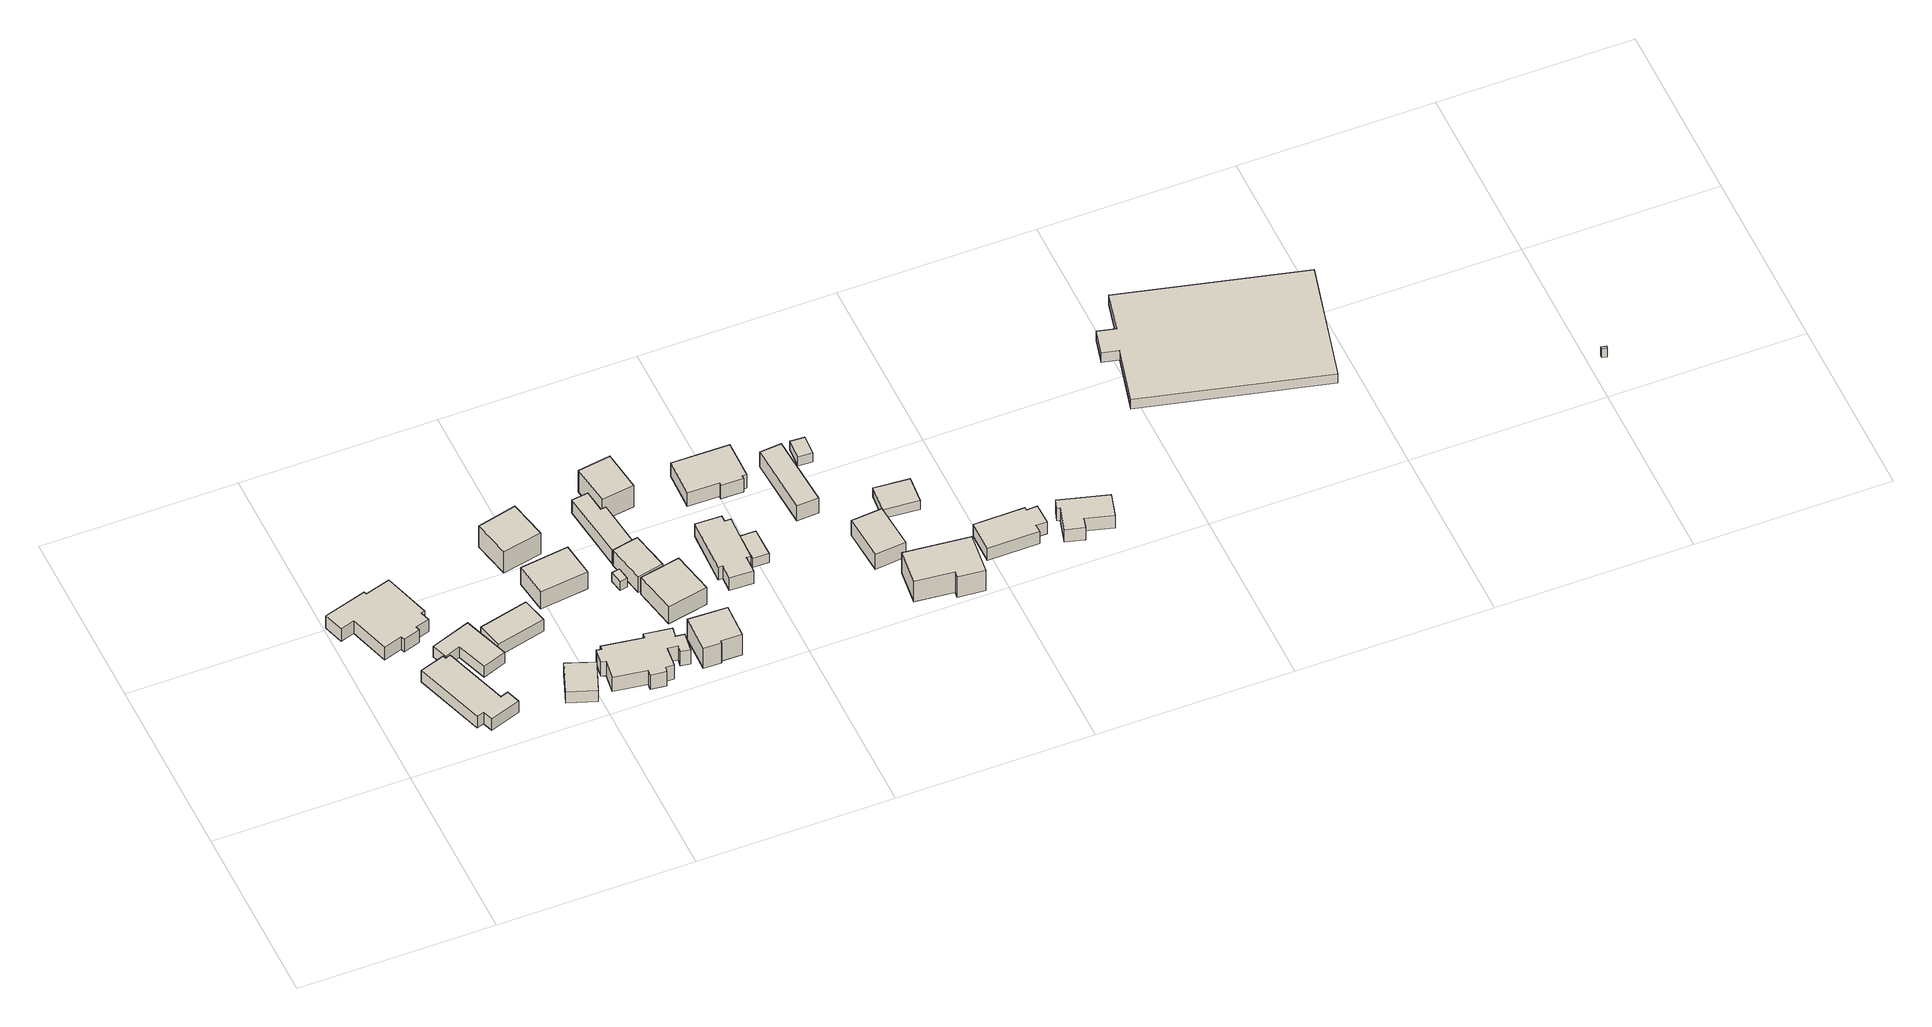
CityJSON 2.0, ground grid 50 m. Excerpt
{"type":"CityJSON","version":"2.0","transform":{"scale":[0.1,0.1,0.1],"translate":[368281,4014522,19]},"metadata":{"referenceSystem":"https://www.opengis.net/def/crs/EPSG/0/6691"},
"CityObjects":{
"building1":{"type":"Building","attributes":{"枝番":1,"利根川水系渡良瀬川洪水浸水想定区域（計画規模）.規模":"L1","利根川水系渡良瀬川洪水浸水想定区域（計画規模）.浸水ランク":"2","利根川水系渡良瀬川洪水浸水想定区域（計画規模）.浸水深":0.89,"利根川水系渡良瀬川洪水浸水想定区域（計画規模）.継続時間":3.2,"利根川水系渡良瀬川洪水浸水想定区域（想定最大規模）.規模":"L2","利根川水系渡良瀬川洪水浸水想定区域（想定最大規模）.浸水ランク":"2","利根川水系渡良瀬川洪水浸水想定区域（想定最大規模）.浸水深":2.65,"利根川水系渡良瀬川洪水浸水想定区域（想定最大規模）.継続時間":12,"利根川水系矢場川洪水浸水想定区域（想定最大規模）.規模":"L2","利根川水系矢場川洪水浸水想定区域（想定最大規模）.浸水ランク":"1","利根川水系矢場川洪水浸水想定区域（想定最大規模）.浸水深":0.38,"利根川水系多々良川洪水浸水想定区域（想定最大規模）.規模":"L2","利根川水系多々良川洪水浸水想定区域（想定最大規模）.浸水ランク":"1","利根川水系多々良川洪水浸水想定区域（想定最大規模）.浸水深":0.27,"利根川水系利根川洪水浸水想定区域（想定最大規模）.規模":"L2","利根川水系利根川洪水浸水想定区域（想定最大規模）.浸水ランク":"1","利根川水系利根川洪水浸水想定区域（想定最大規模）.浸水深":0.44,"usage":"411","measuredHeight":7.5,"BuildingDetails.prefecture":"10","BuildingDetails.city":"10207","BuildingDetails.surveyYear":2016},"geometry":[{"type":"Solid","lod":"1","boundaries":[[[[0,1,2,3,4,5,6,7,8,9,10,11,12,13]],[[12,14,15,13]],[[11,16,14,12]],[[10,17,16,11]],[[9,18,17,10]],[[8,19,18,9]],[[7,20,19,8]],[[6,21,20,7]],[[5,22,21,6]],[[4,23,22,5]],[[3,24,23,4]],[[2,25,24,3]],[[1,26,25,2]],[[0,27,26,1]],[[13,15,27,0]],[[14,16,17,18,19,20,21,22,23,24,25,26,27,15]]]]}]},
"building2":{"type":"Building","attributes":{"枝番":1,"利根川水系渡良瀬川洪水浸水想定区域（計画規模）.規模":"L1","利根川水系渡良瀬川洪水浸水想定区域（計画規模）.浸水ランク":"2","利根川水系渡良瀬川洪水浸水想定区域（計画規模）.浸水深":0.99,"利根川水系渡良瀬川洪水浸水想定区域（計画規模）.継続時間":4.5,"利根川水系渡良瀬川洪水浸水想定区域（想定最大規模）.規模":"L2","利根川水系渡良瀬川洪水浸水想定区域（想定最大規模）.浸水ランク":"2","利根川水系渡良瀬川洪水浸水想定区域（想定最大規模）.浸水深":2.75,"利根川水系渡良瀬川洪水浸水想定区域（想定最大規模）.継続時間":14.5,"利根川水系矢場川洪水浸水想定区域（想定最大規模）.規模":"L2","利根川水系矢場川洪水浸水想定区域（想定最大規模）.浸水ランク":"1","利根川水系矢場川洪水浸水想定区域（想定最大規模）.浸水深":0.06,"利根川水系多々良川洪水浸水想定区域（想定最大規模）.規模":"L2","利根川水系多々良川洪水浸水想定区域（想定最大規模）.浸水ランク":"1","利根川水系多々良川洪水浸水想定区域（想定最大規模）.浸水深":0.15,"利根川水系利根川洪水浸水想定区域（想定最大規模）.規模":"L2","利根川水系利根川洪水浸水想定区域（想定最大規模）.浸水ランク":"2","利根川水系利根川洪水浸水想定区域（想定最大規模）.浸水深":0.539,"usage":"411","measuredHeight":4.8,"BuildingDetails.prefecture":"10","BuildingDetails.city":"10207","BuildingDetails.surveyYear":2016},"geometry":[{"type":"Solid","lod":"1","boundaries":[[[[28,29,30,31,32,33,34,35,36,37]],[[36,38,39,37]],[[35,40,38,36]],[[34,41,40,35]],[[33,42,41,34]],[[32,43,42,33]],[[31,44,43,32]],[[30,45,44,31]],[[29,46,45,30]],[[28,47,46,29]],[[37,39,47,28]],[[38,40,41,42,43,44,45,46,47,39]]]]}]},
"building3":{"type":"Building","attributes":{"枝番":1,"利根川水系渡良瀬川洪水浸水想定区域（計画規模）.規模":"L1","利根川水系渡良瀬川洪水浸水想定区域（計画規模）.浸水ランク":"2","利根川水系渡良瀬川洪水浸水想定区域（計画規模）.浸水深":0.69,"利根川水系渡良瀬川洪水浸水想定区域（計画規模）.継続時間":3.2,"利根川水系渡良瀬川洪水浸水想定区域（想定最大規模）.規模":"L2","利根川水系渡良瀬川洪水浸水想定区域（想定最大規模）.浸水ランク":"2","利根川水系渡良瀬川洪水浸水想定区域（想定最大規模）.浸水深":2.44,"利根川水系渡良瀬川洪水浸水想定区域（想定最大規模）.継続時間":12,"利根川水系矢場川洪水浸水想定区域（想定最大規模）.規模":"L2","利根川水系多々良川洪水浸水想定区域（想定最大規模）.規模":"L2","利根川水系多々良川洪水浸水想定区域（想定最大規模）.浸水ランク":"1","利根川水系多々良川洪水浸水想定区域（想定最大規模）.浸水深":0.04,"利根川水系利根川洪水浸水想定区域（想定最大規模）.規模":"L2","利根川水系利根川洪水浸水想定区域（想定最大規模）.浸水ランク":"1","利根川水系利根川洪水浸水想定区域（想定最大規模）.浸水深":0.238,"usage":"411","measuredHeight":7.9,"BuildingDetails.prefecture":"10","BuildingDetails.city":"10207","BuildingDetails.surveyYear":2016},"geometry":[{"type":"Solid","lod":"1","boundaries":[[[[48,49,50,51,52,53]],[[52,54,55,53]],[[51,56,54,52]],[[50,57,56,51]],[[49,58,57,50]],[[48,59,58,49]],[[53,55,59,48]],[[54,56,57,58,59,55]]]]}]},
"building4":{"type":"Building","attributes":{"枝番":1,"利根川水系渡良瀬川洪水浸水想定区域（計画規模）.規模":"L1","利根川水系渡良瀬川洪水浸水想定区域（計画規模）.浸水ランク":"2","利根川水系渡良瀬川洪水浸水想定区域（計画規模）.浸水深":0.69,"利根川水系渡良瀬川洪水浸水想定区域（計画規模）.継続時間":3.2,"利根川水系渡良瀬川洪水浸水想定区域（想定最大規模）.規模":"L2","利根川水系渡良瀬川洪水浸水想定区域（想定最大規模）.浸水ランク":"2","利根川水系渡良瀬川洪水浸水想定区域（想定最大規模）.浸水深":2.44,"利根川水系渡良瀬川洪水浸水想定区域（想定最大規模）.継続時間":12,"利根川水系利根川洪水浸水想定区域（想定最大規模）.規模":"L2","利根川水系利根川洪水浸水想定区域（想定最大規模）.浸水ランク":"1","利根川水系利根川洪水浸水想定区域（想定最大規模）.浸水深":0.238,"usage":"411","measuredHeight":5.2,"BuildingDetails.prefecture":"10","BuildingDetails.city":"10207","BuildingDetails.surveyYear":2016},"geometry":[{"type":"Solid","lod":"1","boundaries":[[[[60,61,62,63]],[[62,64,65,63]],[[61,66,64,62]],[[60,67,66,61]],[[63,65,67,60]],[[64,66,67,65]]]]}]},
"building5":{"type":"Building","attributes":{"枝番":1,"利根川水系渡良瀬川洪水浸水想定区域（計画規模）.規模":"L1","利根川水系渡良瀬川洪水浸水想定区域（計画規模）.浸水ランク":"2","利根川水系渡良瀬川洪水浸水想定区域（計画規模）.浸水深":0.79,"利根川水系渡良瀬川洪水浸水想定区域（計画規模）.継続時間":4,"利根川水系渡良瀬川洪水浸水想定区域（想定最大規模）.規模":"L2","利根川水系渡良瀬川洪水浸水想定区域（想定最大規模）.浸水ランク":"2","利根川水系渡良瀬川洪水浸水想定区域（想定最大規模）.浸水深":2.52,"利根川水系渡良瀬川洪水浸水想定区域（想定最大規模）.継続時間":13.4,"利根川水系多々良川洪水浸水想定区域（想定最大規模）.規模":"L2","利根川水系多々良川洪水浸水想定区域（想定最大規模）.浸水ランク":"1","利根川水系多々良川洪水浸水想定区域（想定最大規模）.浸水深":0.13,"利根川水系利根川洪水浸水想定区域（想定最大規模）.規模":"L2","利根川水系利根川洪水浸水想定区域（想定最大規模）.浸水ランク":"1","利根川水系利根川洪水浸水想定区域（想定最大規模）.浸水深":0.339,"usage":"411","measuredHeight":4.2,"BuildingDetails.prefecture":"10","BuildingDetails.city":"10207","BuildingDetails.surveyYear":2016},"geometry":[{"type":"Solid","lod":"1","boundaries":[[[[68,69,70,71]],[[70,72,73,71]],[[69,74,72,70]],[[68,75,74,69]],[[71,73,75,68]],[[72,74,75,73]]]]}]},
"building6":{"type":"Building","attributes":{"枝番":1,"利根川水系渡良瀬川洪水浸水想定区域（計画規模）.規模":"L1","利根川水系渡良瀬川洪水浸水想定区域（計画規模）.浸水ランク":"2","利根川水系渡良瀬川洪水浸水想定区域（計画規模）.浸水深":0.99,"利根川水系渡良瀬川洪水浸水想定区域（計画規模）.継続時間":4.8,"利根川水系渡良瀬川洪水浸水想定区域（想定最大規模）.規模":"L2","利根川水系渡良瀬川洪水浸水想定区域（想定最大規模）.浸水ランク":"2","利根川水系渡良瀬川洪水浸水想定区域（想定最大規模）.浸水深":2.74,"利根川水系渡良瀬川洪水浸水想定区域（想定最大規模）.継続時間":15,"利根川水系矢場川洪水浸水想定区域（想定最大規模）.規模":"L2","利根川水系矢場川洪水浸水想定区域（想定最大規模）.浸水ランク":"1","利根川水系矢場川洪水浸水想定区域（想定最大規模）.浸水深":0.08,"利根川水系多々良川洪水浸水想定区域（想定最大規模）.規模":"L2","利根川水系多々良川洪水浸水想定区域（想定最大規模）.浸水ランク":"2","利根川水系多々良川洪水浸水想定区域（想定最大規模）.浸水深":0.51,"利根川水系利根川洪水浸水想定区域（想定最大規模）.規模":"L2","利根川水系利根川洪水浸水想定区域（想定最大規模）.浸水ランク":"2","利根川水系利根川洪水浸水想定区域（想定最大規模）.浸水深":0.539,"usage":"411","measuredHeight":8.5,"BuildingDetails.prefecture":"10","BuildingDetails.city":"10207","BuildingDetails.surveyYear":2016},"geometry":[{"type":"Solid","lod":"1","boundaries":[[[[76,77,78,79]],[[78,80,81,79]],[[77,82,80,78]],[[76,83,82,77]],[[79,81,83,76]],[[80,82,83,81]]]]}]},
"building7":{"type":"Building","attributes":{"枝番":1,"利根川水系渡良瀬川洪水浸水想定区域（計画規模）.規模":"L1","利根川水系渡良瀬川洪水浸水想定区域（計画規模）.浸水ランク":"2","利根川水系渡良瀬川洪水浸水想定区域（計画規模）.浸水深":0.79,"利根川水系渡良瀬川洪水浸水想定区域（計画規模）.継続時間":4,"利根川水系渡良瀬川洪水浸水想定区域（想定最大規模）.規模":"L2","利根川水系渡良瀬川洪水浸水想定区域（想定最大規模）.浸水ランク":"2","利根川水系渡良瀬川洪水浸水想定区域（想定最大規模）.浸水深":2.5,"利根川水系渡良瀬川洪水浸水想定区域（想定最大規模）.継続時間":13.4,"利根川水系矢場川洪水浸水想定区域（想定最大規模）.規模":"L2","利根川水系矢場川洪水浸水想定区域（想定最大規模）.浸水ランク":"1","利根川水系矢場川洪水浸水想定区域（想定最大規模）.浸水深":0.08,"利根川水系多々良川洪水浸水想定区域（想定最大規模）.規模":"L2","利根川水系多々良川洪水浸水想定区域（想定最大規模）.浸水ランク":"1","利根川水系多々良川洪水浸水想定区域（想定最大規模）.浸水深":0.02,"利根川水系利根川洪水浸水想定区域（想定最大規模）.規模":"L2","利根川水系利根川洪水浸水想定区域（想定最大規模）.浸水ランク":"1","利根川水系利根川洪水浸水想定区域（想定最大規模）.浸水深":0.339,"usage":"411","measuredHeight":7.6,"BuildingDetails.prefecture":"10","BuildingDetails.city":"10207","BuildingDetails.surveyYear":2016},"geometry":[{"type":"Solid","lod":"1","boundaries":[[[[84,85,86,87,88,89,90,91,92,93,94,95,96,97,98,99,100,101,102,103]],[[102,104,105,103]],[[101,106,104,102]],[[100,107,106,101]],[[99,108,107,100]],[[98,109,108,99]],[[97,110,109,98]],[[96,111,110,97]],[[95,112,111,96]],[[94,113,112,95]],[[93,114,113,94]],[[92,115,114,93]],[[91,116,115,92]],[[90,117,116,91]],[[89,118,117,90]],[[88,119,118,89]],[[87,120,119,88]],[[86,121,120,87]],[[85,122,121,86]],[[84,123,122,85]],[[103,105,123,84]],[[104,106,107,108,109,110,111,112,113,114,115,116,117,118,119,120,121,122,123,105]]]]}]},
"building8":{"type":"Building","attributes":{"枝番":1,"利根川水系渡良瀬川洪水浸水想定区域（計画規模）.規模":"L1","利根川水系渡良瀬川洪水浸水想定区域（計画規模）.浸水ランク":"2","利根川水系渡良瀬川洪水浸水想定区域（計画規模）.浸水深":0.79,"利根川水系渡良瀬川洪水浸水想定区域（計画規模）.継続時間":3.5,"利根川水系渡良瀬川洪水浸水想定区域（想定最大規模）.規模":"L2","利根川水系渡良瀬川洪水浸水想定区域（想定最大規模）.浸水ランク":"2","利根川水系渡良瀬川洪水浸水想定区域（想定最大規模）.浸水深":2.52,"利根川水系渡良瀬川洪水浸水想定区域（想定最大規模）.継続時間":12.6,"利根川水系矢場川洪水浸水想定区域（想定最大規模）.規模":"L2","利根川水系矢場川洪水浸水想定区域（想定最大規模）.浸水ランク":"1","利根川水系矢場川洪水浸水想定区域（想定最大規模）.浸水深":0.09,"利根川水系多々良川洪水浸水想定区域（想定最大規模）.規模":"L2","利根川水系多々良川洪水浸水想定区域（想定最大規模）.浸水ランク":"1","利根川水系多々良川洪水浸水想定区域（想定最大規模）.浸水深":0.02,"利根川水系利根川洪水浸水想定区域（想定最大規模）.規模":"L2","利根川水系利根川洪水浸水想定区域（想定最大規模）.浸水ランク":"1","利根川水系利根川洪水浸水想定区域（想定最大規模）.浸水深":0.339,"usage":"411","measuredHeight":6.9,"BuildingDetails.prefecture":"10","BuildingDetails.city":"10207","BuildingDetails.surveyYear":2016},"geometry":[{"type":"Solid","lod":"1","boundaries":[[[[124,125,126,127]],[[126,128,129,127]],[[125,130,128,126]],[[124,131,130,125]],[[127,129,131,124]],[[128,130,131,129]]]]}]},
"building9":{"type":"Building","attributes":{"枝番":1,"利根川水系渡良瀬川洪水浸水想定区域（計画規模）.規模":"L1","利根川水系渡良瀬川洪水浸水想定区域（計画規模）.浸水ランク":"2","利根川水系渡良瀬川洪水浸水想定区域（計画規模）.浸水深":0.99,"利根川水系渡良瀬川洪水浸水想定区域（計画規模）.継続時間":3.5,"利根川水系渡良瀬川洪水浸水想定区域（想定最大規模）.規模":"L2","利根川水系渡良瀬川洪水浸水想定区域（想定最大規模）.浸水ランク":"2","利根川水系渡良瀬川洪水浸水想定区域（想定最大規模）.浸水深":2.7,"利根川水系渡良瀬川洪水浸水想定区域（想定最大規模）.継続時間":12.6,"利根川水系矢場川洪水浸水想定区域（想定最大規模）.規模":"L2","利根川水系矢場川洪水浸水想定区域（想定最大規模）.浸水ランク":"1","利根川水系矢場川洪水浸水想定区域（想定最大規模）.浸水深":0.09,"利根川水系多々良川洪水浸水想定区域（想定最大規模）.規模":"L2","利根川水系多々良川洪水浸水想定区域（想定最大規模）.浸水ランク":"1","利根川水系多々良川洪水浸水想定区域（想定最大規模）.浸水深":0.03,"利根川水系利根川洪水浸水想定区域（想定最大規模）.規模":"L2","利根川水系利根川洪水浸水想定区域（想定最大規模）.浸水ランク":"2","利根川水系利根川洪水浸水想定区域（想定最大規模）.浸水深":0.539,"BuildingDetails.prefecture":"10","BuildingDetails.city":"10207"},"geometry":[{"type":"Solid","lod":"1","boundaries":[[[[132,133,134,135]],[[134,136,137,135]],[[133,138,136,134]],[[132,139,138,133]],[[135,137,139,132]],[[136,138,139,137]]]]}]},
"building10":{"type":"Building","attributes":{"枝番":1,"利根川水系渡良瀬川洪水浸水想定区域（計画規模）.規模":"L1","利根川水系渡良瀬川洪水浸水想定区域（計画規模）.浸水ランク":"2","利根川水系渡良瀬川洪水浸水想定区域（計画規模）.浸水深":0.99,"利根川水系渡良瀬川洪水浸水想定区域（計画規模）.継続時間":5.1,"利根川水系渡良瀬川洪水浸水想定区域（想定最大規模）.規模":"L2","利根川水系渡良瀬川洪水浸水想定区域（想定最大規模）.浸水ランク":"2","利根川水系渡良瀬川洪水浸水想定区域（想定最大規模）.浸水深":2.69,"利根川水系渡良瀬川洪水浸水想定区域（想定最大規模）.継続時間":15.8,"利根川水系矢場川洪水浸水想定区域（想定最大規模）.規模":"L2","利根川水系矢場川洪水浸水想定区域（想定最大規模）.浸水ランク":"1","利根川水系矢場川洪水浸水想定区域（想定最大規模）.浸水深":0.08,"利根川水系多々良川洪水浸水想定区域（想定最大規模）.規模":"L2","利根川水系多々良川洪水浸水想定区域（想定最大規模）.浸水ランク":"1","利根川水系多々良川洪水浸水想定区域（想定最大規模）.浸水深":0.02,"利根川水系利根川洪水浸水想定区域（想定最大規模）.規模":"L2","利根川水系利根川洪水浸水想定区域（想定最大規模）.浸水ランク":"2","利根川水系利根川洪水浸水想定区域（想定最大規模）.浸水深":0.539,"usage":"411","measuredHeight":8.7,"BuildingDetails.prefecture":"10","BuildingDetails.city":"10207","BuildingDetails.surveyYear":2016},"geometry":[{"type":"Solid","lod":"1","boundaries":[[[[140,141,142,143,144,145]],[[144,146,147,145]],[[143,148,146,144]],[[142,149,148,143]],[[141,150,149,142]],[[140,151,150,141]],[[145,147,151,140]],[[146,148,149,150,151,147]]]]}]},
"building11":{"type":"Building","attributes":{"枝番":1,"利根川水系渡良瀬川洪水浸水想定区域（計画規模）.規模":"L1","利根川水系渡良瀬川洪水浸水想定区域（計画規模）.浸水ランク":"2","利根川水系渡良瀬川洪水浸水想定区域（計画規模）.浸水深":0.99,"利根川水系渡良瀬川洪水浸水想定区域（計画規模）.継続時間":5.2,"利根川水系渡良瀬川洪水浸水想定区域（想定最大規模）.規模":"L2","利根川水系渡良瀬川洪水浸水想定区域（想定最大規模）.浸水ランク":"2","利根川水系渡良瀬川洪水浸水想定区域（想定最大規模）.浸水深":2.7,"利根川水系渡良瀬川洪水浸水想定区域（想定最大規模）.継続時間":16,"利根川水系矢場川洪水浸水想定区域（想定最大規模）.規模":"L2","利根川水系矢場川洪水浸水想定区域（想定最大規模）.浸水ランク":"1","利根川水系矢場川洪水浸水想定区域（想定最大規模）.浸水深":0.09,"利根川水系多々良川洪水浸水想定区域（想定最大規模）.規模":"L2","利根川水系多々良川洪水浸水想定区域（想定最大規模）.浸水ランク":"1","利根川水系多々良川洪水浸水想定区域（想定最大規模）.浸水深":0.02,"利根川水系利根川洪水浸水想定区域（想定最大規模）.規模":"L2","利根川水系利根川洪水浸水想定区域（想定最大規模）.浸水ランク":"2","利根川水系利根川洪水浸水想定区域（想定最大規模）.浸水深":0.539,"usage":"411","measuredHeight":6.4,"BuildingDetails.prefecture":"10","BuildingDetails.city":"10207","BuildingDetails.surveyYear":2016},"geometry":[{"type":"Solid","lod":"1","boundaries":[[[[152,153,154,155]],[[154,156,157,155]],[[153,158,156,154]],[[152,159,158,153]],[[155,157,159,152]],[[156,158,159,157]]]]}]},
"building12":{"type":"Building","attributes":{"枝番":1,"利根川水系渡良瀬川洪水浸水想定区域（計画規模）.規模":"L1","利根川水系渡良瀬川洪水浸水想定区域（計画規模）.浸水ランク":"2","利根川水系渡良瀬川洪水浸水想定区域（計画規模）.浸水深":0.89,"利根川水系渡良瀬川洪水浸水想定区域（計画規模）.継続時間":5.2,"利根川水系渡良瀬川洪水浸水想定区域（想定最大規模）.規模":"L2","利根川水系渡良瀬川洪水浸水想定区域（想定最大規模）.浸水ランク":"2","利根川水系渡良瀬川洪水浸水想定区域（想定最大規模）.浸水深":2.6,"利根川水系渡良瀬川洪水浸水想定区域（想定最大規模）.継続時間":16,"利根川水系矢場川洪水浸水想定区域（想定最大規模）.規模":"L2","利根川水系矢場川洪水浸水想定区域（想定最大規模）.浸水ランク":"1","利根川水系矢場川洪水浸水想定区域（想定最大規模）.浸水深":0.08,"利根川水系多々良川洪水浸水想定区域（想定最大規模）.規模":"L2","利根川水系多々良川洪水浸水想定区域（想定最大規模）.浸水ランク":"1","利根川水系多々良川洪水浸水想定区域（想定最大規模）.浸水深":0.04,"利根川水系利根川洪水浸水想定区域（想定最大規模）.規模":"L2","利根川水系利根川洪水浸水想定区域（想定最大規模）.浸水ランク":"1","利根川水系利根川洪水浸水想定区域（想定最大規模）.浸水深":0.439,"usage":"411","measuredHeight":6.3,"BuildingDetails.prefecture":"10","BuildingDetails.city":"10207","BuildingDetails.surveyYear":2016},"geometry":[{"type":"Solid","lod":"1","boundaries":[[[[160,161,162,163]],[[162,164,165,163]],[[161,166,164,162]],[[160,167,166,161]],[[163,165,167,160]],[[164,166,167,165]]]]}]},
"building13":{"type":"Building","attributes":{"枝番":1,"利根川水系渡良瀬川洪水浸水想定区域（計画規模）.規模":"L1","利根川水系渡良瀬川洪水浸水想定区域（計画規模）.浸水ランク":"2","利根川水系渡良瀬川洪水浸水想定区域（計画規模）.浸水深":0.99,"利根川水系渡良瀬川洪水浸水想定区域（計画規模）.継続時間":5.7,"利根川水系渡良瀬川洪水浸水想定区域（想定最大規模）.規模":"L2","利根川水系渡良瀬川洪水浸水想定区域（想定最大規模）.浸水ランク":"2","利根川水系渡良瀬川洪水浸水想定区域（想定最大規模）.浸水深":2.7,"利根川水系渡良瀬川洪水浸水想定区域（想定最大規模）.継続時間":17.2,"利根川水系矢場川洪水浸水想定区域（想定最大規模）.規模":"L2","利根川水系矢場川洪水浸水想定区域（想定最大規模）.浸水ランク":"1","利根川水系矢場川洪水浸水想定区域（想定最大規模）.浸水深":0.08,"利根川水系多々良川洪水浸水想定区域（想定最大規模）.規模":"L2","利根川水系多々良川洪水浸水想定区域（想定最大規模）.浸水ランク":"1","利根川水系多々良川洪水浸水想定区域（想定最大規模）.浸水深":0.02,"利根川水系利根川洪水浸水想定区域（想定最大規模）.規模":"L2","利根川水系利根川洪水浸水想定区域（想定最大規模）.浸水ランク":"2","利根川水系利根川洪水浸水想定区域（想定最大規模）.浸水深":0.539,"usage":"411","measuredHeight":5.3,"BuildingDetails.prefecture":"10","BuildingDetails.city":"10207","BuildingDetails.surveyYear":2016},"geometry":[{"type":"Solid","lod":"1","boundaries":[[[[168,169,170,171,172,173]],[[172,174,175,173]],[[171,176,174,172]],[[170,177,176,171]],[[169,178,177,170]],[[168,179,178,169]],[[173,175,179,168]],[[174,176,177,178,179,175]]]]}]},
"building14":{"type":"Building","attributes":{"枝番":1,"利根川水系渡良瀬川洪水浸水想定区域（計画規模）.規模":"L1","利根川水系渡良瀬川洪水浸水想定区域（計画規模）.浸水ランク":"2","利根川水系渡良瀬川洪水浸水想定区域（計画規模）.浸水深":1.18,"利根川水系渡良瀬川洪水浸水想定区域（計画規模）.継続時間":5.7,"利根川水系渡良瀬川洪水浸水想定区域（想定最大規模）.規模":"L2","利根川水系渡良瀬川洪水浸水想定区域（想定最大規模）.浸水ランク":"2","利根川水系渡良瀬川洪水浸水想定区域（想定最大規模）.浸水深":2.9,"利根川水系渡良瀬川洪水浸水想定区域（想定最大規模）.継続時間":17.2,"利根川水系矢場川洪水浸水想定区域（想定最大規模）.規模":"L2","利根川水系矢場川洪水浸水想定区域（想定最大規模）.浸水ランク":"1","利根川水系矢場川洪水浸水想定区域（想定最大規模）.浸水深":0.28,"利根川水系多々良川洪水浸水想定区域（想定最大規模）.規模":"L2","利根川水系多々良川洪水浸水想定区域（想定最大規模）.浸水ランク":"1","利根川水系多々良川洪水浸水想定区域（想定最大規模）.浸水深":0.09,"利根川水系利根川洪水浸水想定区域（想定最大規模）.規模":"L2","利根川水系利根川洪水浸水想定区域（想定最大規模）.浸水ランク":"2","利根川水系利根川洪水浸水想定区域（想定最大規模）.浸水深":0.739,"usage":"411","measuredHeight":10,"BuildingDetails.prefecture":"10","BuildingDetails.city":"10207","BuildingDetails.surveyYear":2016},"geometry":[{"type":"Solid","lod":"1","boundaries":[[[[180,181,182,183]],[[182,184,185,183]],[[181,186,184,182]],[[180,187,186,181]],[[183,185,187,180]],[[184,186,187,185]]]]}]},
"building15":{"type":"Building","attributes":{"枝番":1,"利根川水系渡良瀬川洪水浸水想定区域（計画規模）.規模":"L1","利根川水系渡良瀬川洪水浸水想定区域（計画規模）.浸水ランク":"2","利根川水系渡良瀬川洪水浸水想定区域（計画規模）.浸水深":1.09,"利根川水系渡良瀬川洪水浸水想定区域（計画規模）.継続時間":5.2,"利根川水系渡良瀬川洪水浸水想定区域（想定最大規模）.規模":"L2","利根川水系渡良瀬川洪水浸水想定区域（想定最大規模）.浸水ランク":"2","利根川水系渡良瀬川洪水浸水想定区域（想定最大規模）.浸水深":2.78,"利根川水系渡良瀬川洪水浸水想定区域（想定最大規模）.継続時間":16,"利根川水系矢場川洪水浸水想定区域（想定最大規模）.規模":"L2","利根川水系矢場川洪水浸水想定区域（想定最大規模）.浸水ランク":"1","利根川水系矢場川洪水浸水想定区域（想定最大規模）.浸水深":0.18,"利根川水系多々良川洪水浸水想定区域（想定最大規模）.規模":"L2","利根川水系多々良川洪水浸水想定区域（想定最大規模）.浸水ランク":"1","利根川水系多々良川洪水浸水想定区域（想定最大規模）.浸水深":0.09,"利根川水系利根川洪水浸水想定区域（想定最大規模）.規模":"L2","利根川水系利根川洪水浸水想定区域（想定最大規模）.浸水ランク":"2","利根川水系利根川洪水浸水想定区域（想定最大規模）.浸水深":0.639,"usage":"411","measuredHeight":5.4,"BuildingDetails.prefecture":"10","BuildingDetails.city":"10207","BuildingDetails.surveyYear":2016},"geometry":[{"type":"Solid","lod":"1","boundaries":[[[[188,189,190,191,192,193,194,195,196,197]],[[196,198,199,197]],[[195,200,198,196]],[[194,201,200,195]],[[193,202,201,194]],[[192,203,202,193]],[[191,204,203,192]],[[190,205,204,191]],[[189,206,205,190]],[[188,207,206,189]],[[197,199,207,188]],[[198,200,201,202,203,204,205,206,207,199]]]]}]},
"building16":{"type":"Building","attributes":{"枝番":1,"利根川水系渡良瀬川洪水浸水想定区域（計画規模）.規模":"L1","利根川水系渡良瀬川洪水浸水想定区域（計画規模）.浸水ランク":"2","利根川水系渡良瀬川洪水浸水想定区域（計画規模）.浸水深":1.18,"利根川水系渡良瀬川洪水浸水想定区域（計画規模）.継続時間":6.3,"利根川水系渡良瀬川洪水浸水想定区域（想定最大規模）.規模":"L2","利根川水系渡良瀬川洪水浸水想定区域（想定最大規模）.浸水ランク":"2","利根川水系渡良瀬川洪水浸水想定区域（想定最大規模）.浸水深":2.88,"利根川水系渡良瀬川洪水浸水想定区域（想定最大規模）.継続時間":18.9,"利根川水系矢場川洪水浸水想定区域（想定最大規模）.規模":"L2","利根川水系矢場川洪水浸水想定区域（想定最大規模）.浸水ランク":"1","利根川水系矢場川洪水浸水想定区域（想定最大規模）.浸水深":0.28,"利根川水系多々良川洪水浸水想定区域（想定最大規模）.規模":"L2","利根川水系多々良川洪水浸水想定区域（想定最大規模）.浸水ランク":"1","利根川水系多々良川洪水浸水想定区域（想定最大規模）.浸水深":0.09,"利根川水系利根川洪水浸水想定区域（想定最大規模）.規模":"L2","利根川水系利根川洪水浸水想定区域（想定最大規模）.浸水ランク":"2","利根川水系利根川洪水浸水想定区域（想定最大規模）.浸水深":0.739,"measuredHeight":3.1,"BuildingDetails.prefecture":"10","BuildingDetails.city":"10207"},"geometry":[{"type":"Solid","lod":"1","boundaries":[[[[208,209,210,211]],[[210,212,213,211]],[[209,214,212,210]],[[208,215,214,209]],[[211,213,215,208]],[[212,214,215,213]]]]}]},
"building17":{"type":"Building","attributes":{"枝番":1,"利根川水系渡良瀬川洪水浸水想定区域（計画規模）.規模":"L1","利根川水系渡良瀬川洪水浸水想定区域（計画規模）.浸水ランク":"2","利根川水系渡良瀬川洪水浸水想定区域（計画規模）.浸水深":0.99,"利根川水系渡良瀬川洪水浸水想定区域（計画規模）.継続時間":7.3,"利根川水系渡良瀬川洪水浸水想定区域（想定最大規模）.規模":"L2","利根川水系渡良瀬川洪水浸水想定区域（想定最大規模）.浸水ランク":"2","利根川水系渡良瀬川洪水浸水想定区域（想定最大規模）.浸水深":2.68,"利根川水系渡良瀬川洪水浸水想定区域（想定最大規模）.継続時間":21.2,"利根川水系矢場川洪水浸水想定区域（想定最大規模）.規模":"L2","利根川水系矢場川洪水浸水想定区域（想定最大規模）.浸水ランク":"1","利根川水系矢場川洪水浸水想定区域（想定最大規模）.浸水深":0.08,"利根川水系矢場川洪水浸水想定区域（想定最大規模）.継続時間":7.4,"利根川水系多々良川洪水浸水想定区域（計画規模）.規模":"L1","利根川水系多々良川洪水浸水想定区域（計画規模）.浸水ランク":"1","利根川水系多々良川洪水浸水想定区域（計画規模）.浸水深":0.02,"利根川水系多々良川洪水浸水想定区域（想定最大規模）.規模":"L2","利根川水系多々良川洪水浸水想定区域（想定最大規模）.浸水ランク":"1","利根川水系多々良川洪水浸水想定区域（想定最大規模）.浸水深":0.09,"利根川水系利根川洪水浸水想定区域（想定最大規模）.規模":"L2","利根川水系利根川洪水浸水想定区域（想定最大規模）.浸水ランク":"2","利根川水系利根川洪水浸水想定区域（想定最大規模）.浸水深":0.539,"usage":"411","measuredHeight":5.8,"BuildingDetails.prefecture":"10","BuildingDetails.city":"10207","BuildingDetails.surveyYear":2016},"geometry":[{"type":"Solid","lod":"1","boundaries":[[[[216,217,218,219,220,221,222,223]],[[222,224,225,223]],[[221,226,224,222]],[[220,227,226,221]],[[219,228,227,220]],[[218,229,228,219]],[[217,230,229,218]],[[216,231,230,217]],[[223,225,231,216]],[[224,226,227,228,229,230,231,225]]]]}]},
"building18":{"type":"Building","attributes":{"枝番":1,"利根川水系渡良瀬川洪水浸水想定区域（計画規模）.規模":"L1","利根川水系渡良瀬川洪水浸水想定区域（計画規模）.浸水ランク":"2","利根川水系渡良瀬川洪水浸水想定区域（計画規模）.浸水深":1.49,"利根川水系渡良瀬川洪水浸水想定区域（計画規模）.継続時間":7.3,"利根川水系渡良瀬川洪水浸水想定区域（想定最大規模）.規模":"L2","利根川水系渡良瀬川洪水浸水想定区域（想定最大規模）.浸水ランク":"3","利根川水系渡良瀬川洪水浸水想定区域（想定最大規模）.浸水深":3.16,"利根川水系渡良瀬川洪水浸水想定区域（想定最大規模）.継続時間":21.2,"利根川水系矢場川洪水浸水想定区域（想定最大規模）.規模":"L2","利根川水系矢場川洪水浸水想定区域（想定最大規模）.浸水ランク":"2","利根川水系矢場川洪水浸水想定区域（想定最大規模）.浸水深":0.57,"利根川水系矢場川洪水浸水想定区域（想定最大規模）.継続時間":7.4,"利根川水系多々良川洪水浸水想定区域（計画規模）.規模":"L1","利根川水系多々良川洪水浸水想定区域（想定最大規模）.規模":"L2","利根川水系多々良川洪水浸水想定区域（想定最大規模）.浸水ランク":"1","利根川水系多々良川洪水浸水想定区域（想定最大規模）.浸水深":0.39,"利根川水系利根川洪水浸水想定区域（想定最大規模）.規模":"L2","利根川水系利根川洪水浸水想定区域（想定最大規模）.浸水ランク":"2","利根川水系利根川洪水浸水想定区域（想定最大規模）.浸水深":1.04,"usage":"411","measuredHeight":6,"BuildingDetails.prefecture":"10","BuildingDetails.city":"10207","BuildingDetails.surveyYear":2016},"geometry":[{"type":"Solid","lod":"1","boundaries":[[[[232,233,234,235]],[[234,236,237,235]],[[233,238,236,234]],[[232,239,238,233]],[[235,237,239,232]],[[236,238,239,237]]]]}]},
"building19":{"type":"Building","attributes":{"枝番":1,"利根川水系渡良瀬川洪水浸水想定区域（計画規模）.規模":"L1","利根川水系渡良瀬川洪水浸水想定区域（計画規模）.浸水ランク":"2","利根川水系渡良瀬川洪水浸水想定区域（計画規模）.浸水深":1.18,"利根川水系渡良瀬川洪水浸水想定区域（計画規模）.継続時間":5.8,"利根川水系渡良瀬川洪水浸水想定区域（想定最大規模）.規模":"L2","利根川水系渡良瀬川洪水浸水想定区域（想定最大規模）.浸水ランク":"2","利根川水系渡良瀬川洪水浸水想定区域（想定最大規模）.浸水深":2.86,"利根川水系渡良瀬川洪水浸水想定区域（想定最大規模）.継続時間":17.5,"利根川水系矢場川洪水浸水想定区域（想定最大規模）.規模":"L2","利根川水系矢場川洪水浸水想定区域（想定最大規模）.浸水ランク":"1","利根川水系矢場川洪水浸水想定区域（想定最大規模）.浸水深":0.28,"利根川水系多々良川洪水浸水想定区域（計画規模）.規模":"L1","利根川水系多々良川洪水浸水想定区域（想定最大規模）.規模":"L2","利根川水系多々良川洪水浸水想定区域（想定最大規模）.浸水ランク":"1","利根川水系多々良川洪水浸水想定区域（想定最大規模）.浸水深":0.09,"利根川水系利根川洪水浸水想定区域（想定最大規模）.規模":"L2","利根川水系利根川洪水浸水想定区域（想定最大規模）.浸水ランク":"2","利根川水系利根川洪水浸水想定区域（想定最大規模）.浸水深":0.739,"usage":"411","measuredHeight":5.9,"BuildingDetails.prefecture":"10","BuildingDetails.city":"10207","BuildingDetails.surveyYear":2016},"geometry":[{"type":"Solid","lod":"1","boundaries":[[[[240,241,242,243]],[[242,244,245,243]],[[241,246,244,242]],[[240,247,246,241]],[[243,245,247,240]],[[244,246,247,245]]]]}]},
"building20":{"type":"Building","attributes":{"枝番":1,"利根川水系渡良瀬川洪水浸水想定区域（計画規模）.規模":"L1","利根川水系渡良瀬川洪水浸水想定区域（計画規模）.浸水ランク":"2","利根川水系渡良瀬川洪水浸水想定区域（計画規模）.浸水深":0.99,"利根川水系渡良瀬川洪水浸水想定区域（計画規模）.継続時間":5.8,"利根川水系渡良瀬川洪水浸水想定区域（想定最大規模）.規模":"L2","利根川水系渡良瀬川洪水浸水想定区域（想定最大規模）.浸水ランク":"2","利根川水系渡良瀬川洪水浸水想定区域（想定最大規模）.浸水深":2.65,"利根川水系渡良瀬川洪水浸水想定区域（想定最大規模）.継続時間":17.5,"利根川水系矢場川洪水浸水想定区域（想定最大規模）.規模":"L2","利根川水系矢場川洪水浸水想定区域（想定最大規模）.浸水ランク":"1","利根川水系矢場川洪水浸水想定区域（想定最大規模）.浸水深":0.08,"利根川水系多々良川洪水浸水想定区域（想定最大規模）.規模":"L2","利根川水系多々良川洪水浸水想定区域（想定最大規模）.浸水ランク":"1","利根川水系多々良川洪水浸水想定区域（想定最大規模）.浸水深":0.09,"利根川水系利根川洪水浸水想定区域（想定最大規模）.規模":"L2","利根川水系利根川洪水浸水想定区域（想定最大規模）.浸水ランク":"2","利根川水系利根川洪水浸水想定区域（想定最大規模）.浸水深":0.539,"usage":"411","measuredHeight":8.2,"BuildingDetails.prefecture":"10","BuildingDetails.city":"10207","BuildingDetails.surveyYear":2016},"geometry":[{"type":"Solid","lod":"1","boundaries":[[[[248,249,250,251,252,253]],[[252,254,255,253]],[[251,256,254,252]],[[250,257,256,251]],[[249,258,257,250]],[[248,259,258,249]],[[253,255,259,248]],[[254,256,257,258,259,255]]]]}]},
"building21":{"type":"Building","attributes":{"枝番":1,"利根川水系渡良瀬川洪水浸水想定区域（計画規模）.規模":"L1","利根川水系渡良瀬川洪水浸水想定区域（計画規模）.浸水ランク":"2","利根川水系渡良瀬川洪水浸水想定区域（計画規模）.浸水深":1.69,"利根川水系渡良瀬川洪水浸水想定区域（計画規模）.継続時間":7.3,"利根川水系渡良瀬川洪水浸水想定区域（想定最大規模）.規模":"L2","利根川水系渡良瀬川洪水浸水想定区域（想定最大規模）.浸水ランク":"3","利根川水系渡良瀬川洪水浸水想定区域（想定最大規模）.浸水深":3.36,"利根川水系渡良瀬川洪水浸水想定区域（想定最大規模）.継続時間":21.2,"利根川水系矢場川洪水浸水想定区域（想定最大規模）.規模":"L2","利根川水系矢場川洪水浸水想定区域（想定最大規模）.浸水ランク":"2","利根川水系矢場川洪水浸水想定区域（想定最大規模）.浸水深":0.78,"利根川水系矢場川洪水浸水想定区域（想定最大規模）.継続時間":7.4,"利根川水系多々良川洪水浸水想定区域（計画規模）.規模":"L1","利根川水系多々良川洪水浸水想定区域（計画規模）.浸水ランク":"1","利根川水系多々良川洪水浸水想定区域（計画規模）.浸水深":0.12,"利根川水系多々良川洪水浸水想定区域（想定最大規模）.規模":"L2","利根川水系多々良川洪水浸水想定区域（想定最大規模）.浸水ランク":"2","利根川水系多々良川洪水浸水想定区域（想定最大規模）.浸水深":0.58,"利根川水系利根川洪水浸水想定区域（想定最大規模）.規模":"L2","利根川水系利根川洪水浸水想定区域（想定最大規模）.浸水ランク":"2","利根川水系利根川洪水浸水想定区域（想定最大規模）.浸水深":1.24,"usage":"411","BuildingDetails.prefecture":"10","BuildingDetails.city":"10207","BuildingDetails.surveyYear":2016},"geometry":[{"type":"Solid","lod":"1","boundaries":[[[[260,261,262,263]],[[262,264,265,263]],[[261,266,264,262]],[[260,267,266,261]],[[263,265,267,260]],[[264,266,267,265]]]]}]},
"building22":{"type":"Building","attributes":{"枝番":1,"利根川水系渡良瀬川洪水浸水想定区域（計画規模）.規模":"L1","利根川水系渡良瀬川洪水浸水想定区域（計画規模）.浸水ランク":"2","利根川水系渡良瀬川洪水浸水想定区域（計画規模）.浸水深":1.49,"利根川水系渡良瀬川洪水浸水想定区域（計画規模）.継続時間":7.6,"利根川水系渡良瀬川洪水浸水想定区域（想定最大規模）.規模":"L2","利根川水系渡良瀬川洪水浸水想定区域（想定最大規模）.浸水ランク":"3","利根川水系渡良瀬川洪水浸水想定区域（想定最大規模）.浸水深":3.15,"利根川水系渡良瀬川洪水浸水想定区域（想定最大規模）.継続時間":22,"利根川水系矢場川洪水浸水想定区域（想定最大規模）.規模":"L2","利根川水系矢場川洪水浸水想定区域（想定最大規模）.浸水ランク":"2","利根川水系矢場川洪水浸水想定区域（想定最大規模）.浸水深":0.57,"利根川水系矢場川洪水浸水想定区域（想定最大規模）.継続時間":8.5,"利根川水系多々良川洪水浸水想定区域（計画規模）.規模":"L1","利根川水系多々良川洪水浸水想定区域（計画規模）.浸水ランク":"1","利根川水系多々良川洪水浸水想定区域（計画規模）.浸水深":0.13,"利根川水系多々良川洪水浸水想定区域（想定最大規模）.規模":"L2","利根川水系多々良川洪水浸水想定区域（想定最大規模）.浸水ランク":"1","利根川水系多々良川洪水浸水想定区域（想定最大規模）.浸水深":0.39,"利根川水系多々良川洪水浸水想定区域（想定最大規模）.継続時間":2.5,"利根川水系利根川洪水浸水想定区域（想定最大規模）.規模":"L2","利根川水系利根川洪水浸水想定区域（想定最大規模）.浸水ランク":"2","利根川水系利根川洪水浸水想定区域（想定最大規模）.浸水深":1.04,"usage":"411","measuredHeight":4.1,"BuildingDetails.prefecture":"10","BuildingDetails.city":"10207","BuildingDetails.surveyYear":2016},"geometry":[{"type":"Solid","lod":"1","boundaries":[[[[268,269,270,271]],[[270,272,273,271]],[[269,274,272,270]],[[268,275,274,269]],[[271,273,275,268]],[[272,274,275,273]]]]}]},
"building23":{"type":"Building","attributes":{"枝番":1,"利根川水系渡良瀬川洪水浸水想定区域（計画規模）.規模":"L1","利根川水系渡良瀬川洪水浸水想定区域（計画規模）.浸水ランク":"2","利根川水系渡良瀬川洪水浸水想定区域（計画規模）.浸水深":1.29,"利根川水系渡良瀬川洪水浸水想定区域（計画規模）.継続時間":7,"利根川水系渡良瀬川洪水浸水想定区域（想定最大規模）.規模":"L2","利根川水系渡良瀬川洪水浸水想定区域（想定最大規模）.浸水ランク":"2","利根川水系渡良瀬川洪水浸水想定区域（想定最大規模）.浸水深":2.94,"利根川水系渡良瀬川洪水浸水想定区域（想定最大規模）.継続時間":20.7,"利根川水系矢場川洪水浸水想定区域（想定最大規模）.規模":"L2","利根川水系矢場川洪水浸水想定区域（想定最大規模）.浸水ランク":"1","利根川水系矢場川洪水浸水想定区域（想定最大規模）.浸水深":0.38,"利根川水系矢場川洪水浸水想定区域（想定最大規模）.継続時間":6.6,"利根川水系多々良川洪水浸水想定区域（想定最大規模）.規模":"L2","利根川水系多々良川洪水浸水想定区域（想定最大規模）.浸水ランク":"1","利根川水系多々良川洪水浸水想定区域（想定最大規模）.浸水深":0.2,"利根川水系利根川洪水浸水想定区域（想定最大規模）.規模":"L2","利根川水系利根川洪水浸水想定区域（想定最大規模）.浸水ランク":"2","利根川水系利根川洪水浸水想定区域（想定最大規模）.浸水深":0.839,"usage":"411","measuredHeight":5.1,"BuildingDetails.prefecture":"10","BuildingDetails.city":"10207","BuildingDetails.surveyYear":2016},"geometry":[{"type":"Solid","lod":"1","boundaries":[[[[276,277,278,279,280,281,282,283]],[[282,284,285,283]],[[281,286,284,282]],[[280,287,286,281]],[[279,288,287,280]],[[278,289,288,279]],[[277,290,289,278]],[[276,291,290,277]],[[283,285,291,276]],[[284,286,287,288,289,290,291,285]]]]}]},
"building24":{"type":"Building","attributes":{"枝番":1,"利根川水系渡良瀬川洪水浸水想定区域（計画規模）.規模":"L1","利根川水系渡良瀬川洪水浸水想定区域（計画規模）.浸水ランク":"2","利根川水系渡良瀬川洪水浸水想定区域（計画規模）.浸水深":1.39,"利根川水系渡良瀬川洪水浸水想定区域（計画規模）.継続時間":7,"利根川水系渡良瀬川洪水浸水想定区域（想定最大規模）.規模":"L2","利根川水系渡良瀬川洪水浸水想定区域（想定最大規模）.浸水ランク":"3","利根川水系渡良瀬川洪水浸水想定区域（想定最大規模）.浸水深":3.02,"利根川水系渡良瀬川洪水浸水想定区域（想定最大規模）.継続時間":20.7,"利根川水系矢場川洪水浸水想定区域（想定最大規模）.規模":"L2","利根川水系矢場川洪水浸水想定区域（想定最大規模）.浸水ランク":"1","利根川水系矢場川洪水浸水想定区域（想定最大規模）.浸水深":0.48,"利根川水系矢場川洪水浸水想定区域（想定最大規模）.継続時間":6.6,"利根川水系多々良川洪水浸水想定区域（計画規模）.規模":"L1","利根川水系多々良川洪水浸水想定区域（計画規模）.浸水ランク":"1","利根川水系多々良川洪水浸水想定区域（計画規模）.浸水深":0.22,"利根川水系多々良川洪水浸水想定区域（想定最大規模）.規模":"L2","利根川水系多々良川洪水浸水想定区域（想定最大規模）.浸水ランク":"1","利根川水系多々良川洪水浸水想定区域（想定最大規模）.浸水深":0.28,"利根川水系利根川洪水浸水想定区域（想定最大規模）.規模":"L2","利根川水系利根川洪水浸水想定区域（想定最大規模）.浸水ランク":"2","利根川水系利根川洪水浸水想定区域（想定最大規模）.浸水深":0.938,"usage":"411","measuredHeight":4.8,"BuildingDetails.prefecture":"10","BuildingDetails.city":"10207","BuildingDetails.surveyYear":2016},"geometry":[{"type":"Solid","lod":"1","boundaries":[[[[292,293,294,295,296,297,298,299]],[[298,300,301,299]],[[297,302,300,298]],[[296,303,302,297]],[[295,304,303,296]],[[294,305,304,295]],[[293,306,305,294]],[[292,307,306,293]],[[299,301,307,292]],[[300,302,303,304,305,306,307,301]]]]}]},
"building25":{"type":"Building","attributes":{"枝番":1,"利根川水系渡良瀬川洪水浸水想定区域（計画規模）.規模":"L1","利根川水系渡良瀬川洪水浸水想定区域（計画規模）.浸水ランク":"2","利根川水系渡良瀬川洪水浸水想定区域（計画規模）.浸水深":2.39,"利根川水系渡良瀬川洪水浸水想定区域（計画規模）.継続時間":13.1,"利根川水系渡良瀬川洪水浸水想定区域（想定最大規模）.規模":"L2","利根川水系渡良瀬川洪水浸水想定区域（想定最大規模）.浸水ランク":"3","利根川水系渡良瀬川洪水浸水想定区域（想定最大規模）.浸水深":4.01,"利根川水系渡良瀬川洪水浸水想定区域（想定最大規模）.継続時間":33.7,"利根川水系矢場川洪水浸水想定区域（想定最大規模）.規模":"L2","利根川水系矢場川洪水浸水想定区域（想定最大規模）.浸水ランク":"2","利根川水系矢場川洪水浸水想定区域（想定最大規模）.浸水深":1.48,"利根川水系矢場川洪水浸水想定区域（想定最大規模）.継続時間":18.2,"利根川水系多々良川洪水浸水想定区域（計画規模）.規模":"L1","利根川水系多々良川洪水浸水想定区域（計画規模）.浸水ランク":"2","利根川水系多々良川洪水浸水想定区域（計画規模）.浸水深":0.82,"利根川水系多々良川洪水浸水想定区域（計画規模）.継続時間":6.6,"利根川水系多々良川洪水浸水想定区域（想定最大規模）.規模":"L2","利根川水系多々良川洪水浸水想定区域（想定最大規模）.浸水ランク":"2","利根川水系多々良川洪水浸水想定区域（想定最大規模）.浸水深":1.29,"利根川水系多々良川洪水浸水想定区域（想定最大規模）.継続時間":16.4,"利根川水系利根川洪水浸水想定区域（想定最大規模）.規模":"L2","利根川水系利根川洪水浸水想定区域（想定最大規模）.浸水ランク":"2","利根川水系利根川洪水浸水想定区域（想定最大規模）.浸水深":1.94,"usage":"451","measuredHeight":3.9,"BuildingDetails.prefecture":"10","BuildingDetails.city":"10207","BuildingDetails.surveyYear":2016},"geometry":[{"type":"Solid","lod":"1","boundaries":[[[[308,309,310,311,312,313,314,315]],[[314,316,317,315]],[[313,318,316,314]],[[312,319,318,313]],[[311,320,319,312]],[[310,321,320,311]],[[309,322,321,310]],[[308,323,322,309]],[[315,317,323,308]],[[316,318,319,320,321,322,323,317]]]]}]},
"building26":{"type":"Building","attributes":{"枝番":1,"利根川水系渡良瀬川洪水浸水想定区域（計画規模）.規模":"L1","利根川水系渡良瀬川洪水浸水想定区域（計画規模）.浸水ランク":"2","利根川水系渡良瀬川洪水浸水想定区域（計画規模）.浸水深":2.39,"利根川水系渡良瀬川洪水浸水想定区域（計画規模）.継続時間":10.9,"利根川水系渡良瀬川洪水浸水想定区域（想定最大規模）.規模":"L2","利根川水系渡良瀬川洪水浸水想定区域（想定最大規模）.浸水ランク":"3","利根川水系渡良瀬川洪水浸水想定区域（想定最大規模）.浸水深":4,"利根川水系渡良瀬川洪水浸水想定区域（想定最大規模）.継続時間":30.5,"利根川水系矢場川洪水浸水想定区域（想定最大規模）.規模":"L2","利根川水系矢場川洪水浸水想定区域（想定最大規模）.浸水ランク":"2","利根川水系矢場川洪水浸水想定区域（想定最大規模）.浸水深":1.48,"利根川水系矢場川洪水浸水想定区域（想定最大規模）.継続時間":14.8,"利根川水系多々良川洪水浸水想定区域（計画規模）.規模":"L1","利根川水系多々良川洪水浸水想定区域（計画規模）.浸水ランク":"2","利根川水系多々良川洪水浸水想定区域（計画規模）.浸水深":0.83,"利根川水系多々良川洪水浸水想定区域（計画規模）.継続時間":2.6,"利根川水系多々良川洪水浸水想定区域（想定最大規模）.規模":"L2","利根川水系多々良川洪水浸水想定区域（想定最大規模）.浸水ランク":"2","利根川水系多々良川洪水浸水想定区域（想定最大規模）.浸水深":1.3,"利根川水系多々良川洪水浸水想定区域（想定最大規模）.継続時間":12.6,"利根川水系利根川洪水浸水想定区域（想定最大規模）.規模":"L2","利根川水系利根川洪水浸水想定区域（想定最大規模）.浸水ランク":"2","利根川水系利根川洪水浸水想定区域（想定最大規模）.浸水深":1.94,"BuildingDetails.prefecture":"10","BuildingDetails.city":"10207"},"geometry":[{"type":"Solid","lod":"1","boundaries":[[[[324,325,326,327]],[[326,328,329,327]],[[325,330,328,326]],[[324,331,330,325]],[[327,329,331,324]],[[328,330,331,329]]]]}]}
},
"vertices":[
[54,453,18],[17,442,18],[1,494,18],[112,527,18],[114,520,18],[179,539,18],[216,418,18],[206,415,18],[214,390,18],[178,379,18],[181,368,18],[137,354,18],[134,364,18],[86,349,18],[134,364,60],[86,349,60],[137,354,60],[181,368,60],[178,379,60],[214,390,60],[206,415,60],[216,418,60],[179,539,60],[114,520,60],[112,527,60],[1,494,60],[17,442,60],[54,453,60],
[217,77,17],[198,71,17],[137,254,17],[201,275,17],[204,267,17],[217,272,17],[273,106,17],[293,113,17],[305,77,17],[226,51,17],[305,77,56],[226,51,56],[293,113,56],[273,106,56],[217,272,56],[204,267,56],[201,275,56],[137,254,56],[198,71,56],[217,77,56],
[247,287,19],[206,272,19],[192,313,19],[294,349,19],[336,230,19],[275,208,19],[336,230,55],[275,208,55],[294,349,55],[192,313,55],[206,272,55],[247,287,55],
[315,322,18],[442,353,18],[458,287,18],[331,256,18],[458,287,58],[331,256,58],[442,353,58],[315,322,58],
[416,61,18],[447,146,18],[518,119,18],[486,35,18],[518,119,56],[486,35,56],[447,146,56],[416,61,56],
[425,588,16],[526,612,16],[547,512,16],[446,491,16],[547,512,88],[446,491,88],[526,612,88],[425,588,88],
[611,24,17],[613,40,17],[528,52,17],[535,103,17],[523,107,17],[529,145,17],[541,143,17],[542,153,17],[647,137,17],[648,149,17],[717,139,17],[713,113,17],[735,110,17],[728,60,17],[704,64,17],[707,82,17],[680,85,17],[675,32,17],[654,32,17],[651,19,17],[654,32,65],[651,19,65],[675,32,65],[680,85,65],[707,82,65],[704,64,65],[728,60,65],[735,110,65],[713,113,65],[717,139,65],[648,149,65],[647,137,65],[542,153,65],[541,143,65],[529,145,65],[523,107,65],[535,103,65],[528,52,65],[613,40,65],[611,24,65],
[467,441,18],[591,457,18],[603,368,18],[479,352,18],[603,368,76],[479,352,76],[591,457,76],[467,441,76],
[663,367,18],[684,371,18],[689,337,18],[669,333,18],[689,337,48],[669,333,48],[684,371,48],[663,367,48],
[750,36,16],[752,134,16],[852,131,16],[849,40,16],[795,41,16],[795,35,16],[795,41,85],[795,35,85],[849,40,85],[852,131,85],[752,134,85],[750,36,85],
[685,411,18],[752,424,18],[772,325,18],[705,311,18],[772,325,72],[705,311,72],[752,424,72],[685,411,72],
[709,305,17],[813,326,17],[836,216,17],[731,195,17],[836,216,74],[731,195,74],[813,326,74],[709,305,74],
[664,601,16],[706,606,16],[713,548,16],[727,550,16],[742,426,16],[686,419,16],[742,426,61],[686,419,61],[727,550,61],[713,548,61],[706,606,61],[664,601,61],
[705,658,13],[789,670,13],[803,565,13],[719,553,13],[803,565,86],[719,553,86],[789,670,86],[705,658,86],
[901,236,16],[902,276,16],[890,276,16],[895,422,16],[961,420,16],[961,403,16],[977,403,16],[973,278,16],[962,278,16],[961,234,16],[962,278,59],[961,234,59],[973,278,59],[977,403,59],[961,403,59],[961,420,59],[895,422,59],[890,276,59],[902,276,59],[901,236,59],
[980,358,15],[1020,358,15],[1020,281,15],[979,281,15],[1020,281,45],[979,281,45],[1020,358,45],[980,358,45],
[996,506,16],[996,513,16],[916,514,16],[918,616,16],[1065,614,16],[1064,513,16],[1053,513,16],[1053,505,16],[1053,513,62],[1053,505,62],[1064,513,62],[1065,614,62],[918,616,62],[916,514,62],[996,513,62],[996,506,62],
[1119,566,12],[1175,570,12],[1187,380,12],[1131,377,12],[1187,380,62],[1131,377,62],[1175,570,62],[1119,566,62],
[1227,285,14],[1307,291,14],[1316,172,14],[1236,165,14],[1316,172,64],[1236,165,64],[1307,291,64],[1227,285,64],
[1375,11,13],[1377,27,13],[1278,38,13],[1288,132,13],[1456,114,13],[1444,4,13],[1456,114,82],[1444,4,82],[1288,132,82],[1278,38,82],[1377,27,82],[1375,11,82],
[1201,534,11],[1204,587,11],[1241,585,11],[1238,532,11],[1241,585,41],[1238,532,41],[1204,587,41],[1201,534,41],
[1315,306,11],[1322,378,11],[1412,370,11],[1406,298,11],[1412,370,41],[1406,298,41],[1322,378,41],[1315,306,41],
[1485,173,11],[1615,174,11],[1615,166,11],[1643,167,11],[1644,113,11],[1616,113,11],[1617,92,11],[1485,91,11],[1617,92,52],[1485,91,52],[1616,113,52],[1644,113,52],[1643,167,52],[1615,166,52],[1615,174,52],[1485,173,52],
[1671,76,8],[1689,142,8],[1682,144,8],[1690,169,8],[1814,134,8],[1796,70,8],[1726,90,8],[1719,63,8],[1726,90,50],[1719,63,50],[1796,70,50],[1814,134,50],[1690,169,50],[1682,144,50],[1689,142,50],[1671,76,50],
[1978,400,4],[2015,550,4],[1973,560,4],[1989,627,4],[2035,616,4],[2060,719,4],[2525,605,4],[2447,285,4],[2525,605,36],[2447,285,36],[2060,719,36],[2035,616,36],[1989,627,36],[1973,560,36],[2015,550,36],[1978,400,36],
[3035,117,5],[3036,124,5],[3050,121,5],[3048,114,5],[3050,121,35],[3048,114,35],[3036,124,35],[3035,117,35]
]}
